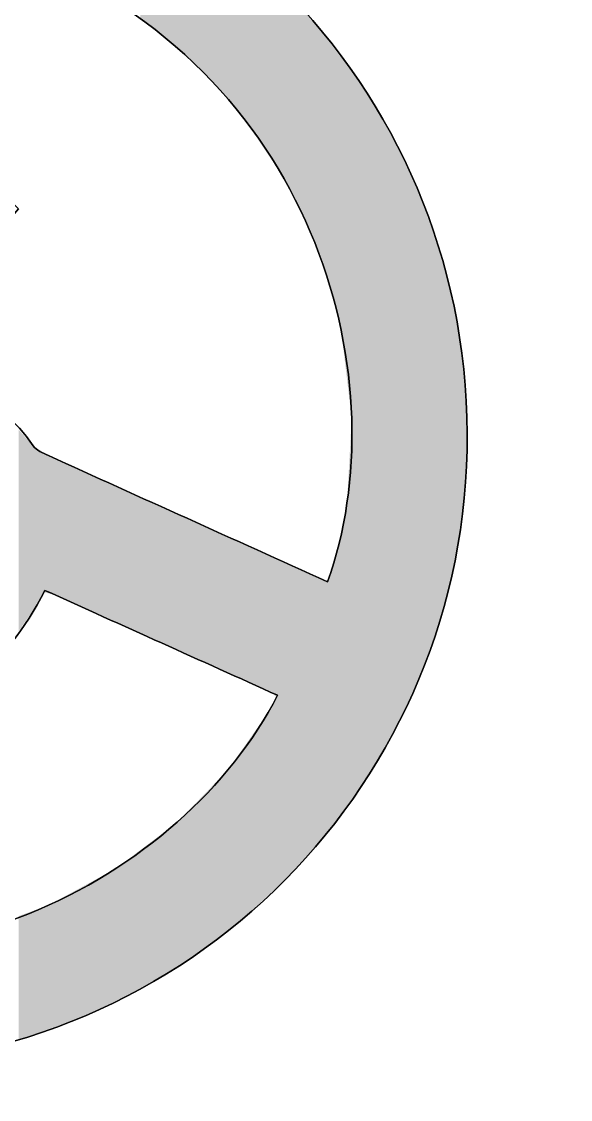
# Model space of a CAD drawing. Extents: x 0 to 338, y -185 to -55.
# Drawn here: x 323.65 to 327.53, y -67.36 to -59.75 of the extents above; entities that cross this region are included whole.
import ezdxf

# ---------------------------------------------------------------- set-up
doc = ezdxf.new("R2010")
doc.units = 0
doc.layers.add('CALQUE_1', color=7, linetype='CONTINUOUS')

# ---------------------------------------------------------------- blocks, each defined once
blk = doc.blocks.new('*U9')
at = {"layer": 'CALQUE_1', "color": 7}
for points in [[(324.4906, -59.734), (324.4906, -58.7609), (324.7367, -59.9255)], [(324.7367, -59.9255), (324.4906, -58.7609), (324.7367, -58.9103)], [(324.7367, -59.9255), (324.7367, -58.9103), (324.7498, -59.938)], [(324.7498, -59.938), (324.7367, -58.9103), (324.7498, -58.9183)], [(324.7498, -59.938), (324.7498, -58.9183), (324.8337, -60.0181)], [(324.8337, -60.0181), (324.7498, -58.9183), (324.8337, -58.9692)], [(324.8337, -60.0181), (324.8337, -58.9692), (324.8561, -60.0394)], [(324.8561, -60.0394), (324.8337, -58.9692), (324.8561, -58.9859)], [(324.8561, -60.0394), (324.8561, -58.9859), (324.9951, -60.1723)], [(324.9951, -60.1723), (324.8561, -58.9859), (324.9951, -59.0899)], [(324.9951, -60.1723), (324.9951, -59.0899), (325.1095, -60.3057)], [(325.1095, -60.3057), (324.9951, -59.0899), (325.1095, -59.1754)], [(325.1095, -60.3057), (325.1095, -59.1754), (325.153, -60.3564)], [(325.153, -60.3564), (325.1095, -59.1754), (325.153, -59.2079)], [(325.153, -60.3564), (325.153, -59.2079), (325.1754, -60.3826)], [(325.1754, -60.3826), (325.153, -59.2079), (325.1754, -59.2247)], [(325.1754, -60.3826), (325.1754, -59.2247), (325.1971, -60.4079)], [(325.1971, -60.4079), (325.1754, -59.2247), (325.1971, -59.2444)], [(325.1971, -60.4079), (325.1971, -59.2444), (325.2224, -60.4374)], [(325.2224, -60.4374), (325.1971, -59.2444), (325.2224, -59.2674)], [(325.2224, -60.4374), (325.2224, -59.2674), (325.332, -60.5938)], [(325.332, -60.5938), (325.2224, -59.2674), (325.332, -59.3671)], [(325.332, -60.5938), (325.332, -59.3671), (325.3939, -60.682)], [(325.3939, -60.682), (325.332, -59.3671), (325.3939, -59.4233)], [(325.3939, -60.682), (325.3939, -59.4233), (325.4189, -60.7177)], [(325.4189, -60.7177), (325.3939, -59.4233), (325.4189, -59.4461)], [(325.4189, -60.7177), (325.4189, -59.4461), (325.4216, -60.7224)], [(325.4216, -60.7224), (325.4189, -59.4461), (325.4216, -59.4485)], [(325.4216, -60.7224), (325.4216, -59.4485), (325.4521, -60.776)], [(325.4521, -60.776), (325.4216, -59.4485), (325.4521, -59.4762)], [(325.4521, -60.776), (325.4521, -59.4762), (325.4908, -60.8442)], [(325.4908, -60.8442), (325.4521, -59.4762), (325.4908, -59.5114)], [(325.4908, -60.8442), (325.4908, -59.5114), (325.5114, -60.8804)], [(325.5114, -60.8804), (325.4908, -59.5114), (325.5114, -59.5341)], [(325.5114, -60.8804), (325.5114, -59.5341), (325.5853, -61.0103)], [(325.5853, -61.0103), (325.5114, -59.5341), (325.5853, -59.6154)], [(325.5853, -61.0103), (325.5853, -59.6154), (325.7221, -61.3122)], [(325.7221, -61.3122), (325.5853, -59.6154), (325.7221, -59.766)], [(325.7221, -61.3122), (325.7221, -59.766), (325.7777, -61.4713)], [(325.7777, -61.4713), (325.7221, -59.766), (325.7777, -59.8271)], [(325.7777, -61.4713), (325.7777, -59.8271), (325.7969, -61.5263)], [(325.7969, -61.5263), (325.7777, -59.8271), (325.7969, -59.8528)], [(325.7969, -61.5263), (325.7969, -59.8528), (325.8128, -61.5717)], [(325.8128, -61.5717), (325.7969, -59.8528), (325.8128, -59.874)], [(325.8128, -61.5717), (325.8128, -59.874), (325.8298, -61.6205)], [(325.8298, -61.6205), (325.8128, -59.874), (325.8298, -59.8968)], [(325.8298, -61.6205), (325.8298, -59.8968), (325.8941, -61.8739)], [(325.8941, -61.8739), (325.8298, -59.8968), (325.8941, -59.9829)], [(325.8941, -61.8739), (325.8941, -59.9829), (325.9089, -61.9322)], [(325.9089, -61.9322), (325.8941, -59.9829), (325.9089, -60.0026)], [(325.9089, -61.9322), (325.9089, -60.0026), (325.9501, -62.275)], [(325.9501, -62.275), (325.9089, -60.0026), (325.9501, -60.0577)], [(325.9501, -62.275), (325.9501, -60.0577), (325.9835, -62.5538)], [(325.9835, -62.5538), (325.9501, -60.0577), (325.9835, -60.1024)], [(325.9835, -65.2441), (325.9835, -60.1024), (326.0338, -65.1763)], [(326.0338, -65.1763), (325.9835, -60.1024), (326.0338, -60.1695)], [(326.0338, -65.1763), (326.0338, -60.1695), (326.0513, -65.1526)], [(326.0513, -65.1526), (326.0338, -60.1695), (326.0513, -60.1984)], [(326.0513, -65.1526), (326.0513, -60.1984), (326.2568, -64.8108)], [(326.2568, -64.8108), (326.0513, -60.1984), (326.2568, -60.5365)], [(326.2568, -64.8108), (326.2568, -60.5365), (326.2724, -64.7849)], [(326.2724, -64.7849), (326.2568, -60.5365), (326.2724, -60.5687)], [(326.2724, -64.7849), (326.2724, -60.5687), (326.4447, -64.4229)], [(326.4447, -64.4229), (326.2724, -60.5687), (326.4447, -60.9258)], [(326.4447, -64.4229), (326.4447, -60.9258), (326.4579, -64.3953)], [(326.4579, -64.3953), (326.4447, -60.9258), (326.4579, -60.9616)], [(326.4579, -64.3953), (326.4579, -60.9616), (326.5951, -64.0148)], [(326.5951, -64.0148), (326.4579, -60.9616), (326.5951, -61.3351)], [(326.5951, -64.0148), (326.5951, -61.3351), (326.6056, -63.9858)], [(326.6056, -63.9858), (326.5951, -61.3351), (326.6056, -61.3754)], [(326.6056, -63.9858), (326.6056, -61.3754), (326.7059, -63.5881)], [(326.7059, -63.5881), (326.6056, -61.3754), (326.7059, -61.7624)], [(326.7059, -63.5881), (326.7059, -61.7624), (326.7133, -63.5589)], [(326.7133, -63.5589), (326.7059, -61.7624), (326.7133, -61.8096)], [(326.7133, -63.5589), (326.7133, -61.8096), (326.7748, -63.1429)], [(326.7748, -63.1429), (326.7133, -61.8096), (326.7748, -62.2053)], [(326.7748, -63.1429), (326.7748, -62.2053), (326.7787, -63.1168)], [(326.7787, -63.1168), (326.7748, -62.2053), (326.7787, -62.2764)], [(326.7787, -63.1168), (326.7787, -62.2764), (326.7996, -62.6616)], [(325.9835, -65.2441), (325.9501, -63.1533), (325.9835, -62.5538)], [(323.6316, -64.0554), (323.6316, -62.6338), (323.6726, -63.9971)], [(323.6726, -63.9971), (323.6316, -62.6338), (323.6726, -62.6792)], [(323.6726, -63.9971), (323.6726, -62.6792), (323.6955, -63.9646)], [(323.6955, -63.9646), (323.6726, -62.6792), (323.6955, -62.7046)], [(323.6955, -63.9646), (323.6955, -62.7046), (323.7338, -63.9102)], [(323.7338, -63.9102), (323.6955, -62.7046), (323.7338, -62.7469)], [(323.7338, -63.9102), (323.7338, -62.7469), (323.7629, -63.8688)], [(323.7629, -63.8688), (323.7338, -62.7469), (323.7629, -62.7656)], [(323.7629, -63.8688), (323.7629, -62.7656), (323.7692, -63.8568)], [(323.7692, -63.8568), (323.7629, -62.7656), (323.7692, -62.7697)], [(323.7692, -63.8568), (323.7692, -62.7697), (323.8095, -63.7806)], [(323.8095, -63.7806), (323.7692, -62.7697), (323.8095, -62.7955)], [(323.8095, -63.7806), (323.8095, -62.7955), (323.8415, -63.789)], [(323.8415, -63.789), (323.8095, -62.7955), (323.8415, -62.816)], [(323.8415, -63.789), (323.8415, -62.816), (323.8425, -63.7892)], [(323.8425, -63.7892), (323.8415, -62.816), (323.8425, -62.8164)], [(323.8425, -63.7892), (323.8425, -62.8164), (323.8937, -63.8027)], [(323.8937, -63.8027), (323.8425, -62.8164), (323.8937, -62.8396)], [(323.8937, -63.8027), (323.8937, -62.8396), (324.0746, -63.8842)], [(324.0746, -63.8842), (323.8937, -62.8396), (324.0746, -62.9214)], [(324.0746, -63.8842), (324.0746, -62.9214), (324.0801, -63.8867)], [(324.0801, -63.8867), (324.0746, -62.9214), (324.0801, -62.9238)], [(324.0801, -63.8867), (324.0801, -62.9238), (324.1031, -63.897)], [(324.1031, -63.897), (324.0801, -62.9238), (324.1031, -62.9342)], [(324.1031, -63.897), (324.1031, -62.9342), (324.1243, -63.9066)], [(324.1243, -63.9066), (324.1031, -62.9342), (324.1243, -62.9438)], [(324.1243, -63.9066), (324.1243, -62.9438), (324.3243, -63.9967)], [(324.3243, -63.9967), (324.1243, -62.9438), (324.3243, -63.0342)], [(324.3243, -63.9967), (324.3243, -63.0342), (324.4353, -64.0467)], [(324.4353, -64.0467), (324.3243, -63.0342), (324.4353, -63.0844)], [(324.4353, -64.0467), (324.4353, -63.0844), (324.4466, -64.0518)], [(324.4466, -64.0518), (324.4353, -63.0844), (324.4466, -63.0895)], [(324.4466, -64.0518), (324.4466, -63.0895), (324.4678, -64.0613)], [(324.4678, -64.0613), (324.4466, -63.0895), (324.4678, -63.0991)], [(324.4678, -64.0613), (324.4678, -63.0991), (324.4906, -64.0716)], [(324.4906, -64.0716), (324.4678, -63.0991), (324.4906, -63.1094)], [(324.4906, -64.0716), (324.4906, -63.1094), (324.7367, -64.1825)], [(324.7367, -64.1825), (324.4906, -63.1094), (324.7367, -63.2206)], [(325.9501, -65.2893), (325.9089, -63.3622), (325.9501, -63.1533)], [(325.9501, -65.2893), (325.9501, -63.1533), (325.9835, -65.2441)], [(324.7367, -64.1825), (324.7367, -63.2206), (324.7498, -64.1884)], [(324.7498, -64.1884), (324.7367, -63.2206), (324.7498, -63.2266)], [(324.7498, -64.1884), (324.7498, -63.2266), (324.8337, -64.2262)], [(324.8337, -64.2262), (324.7498, -63.2266), (324.8337, -63.2645)], [(324.8337, -64.2262), (324.8337, -63.2645), (324.8561, -64.2362)], [(324.8561, -64.2362), (324.8337, -63.2645), (324.8561, -63.2746)], [(324.8561, -64.2362), (324.8561, -63.2746), (324.9951, -64.2989)], [(324.9951, -64.2989), (324.8561, -63.2746), (324.9951, -63.3374)], [(324.9951, -64.2989), (324.9951, -63.3374), (325.1095, -64.3504)], [(325.1095, -64.3504), (324.9951, -63.3374), (325.1095, -63.3891)], [(325.9089, -65.3448), (325.8941, -63.4374), (325.9089, -63.3622)], [(325.9089, -65.3448), (325.9089, -63.3622), (325.9501, -65.2893)], [(325.1095, -64.3504), (325.1095, -63.3891), (325.153, -64.37)], [(325.153, -64.37), (325.1095, -63.3891), (325.153, -63.4088)], [(325.153, -64.37), (325.153, -63.4088), (325.1754, -64.3801)], [(325.1754, -64.3801), (325.153, -63.4088), (325.1754, -63.4189)], [(325.1754, -64.3801), (325.1754, -63.4189), (325.1971, -64.3899)], [(325.1971, -64.3899), (325.1754, -63.4189), (325.1971, -63.4287)], [(325.1971, -64.3899), (325.1971, -63.4287), (325.2224, -64.4013)], [(325.2224, -64.4013), (325.1971, -63.4287), (325.2224, -63.4401)], [(325.2224, -64.4013), (325.2224, -63.4401), (325.332, -64.4507)], [(325.332, -64.4507), (325.2224, -63.4401), (325.332, -63.4897)], [(325.8941, -65.3648), (325.8298, -63.6505), (325.8941, -63.4374)], [(325.8941, -65.3648), (325.8941, -63.4374), (325.9089, -65.3448)], [(325.332, -64.4507), (325.332, -63.4897), (325.3939, -64.4785)], [(325.3939, -64.4785), (325.332, -63.4897), (325.3939, -63.5177)], [(325.3939, -64.4785), (325.3939, -63.5177), (325.4189, -64.4898)], [(325.4189, -64.4898), (325.3939, -63.5177), (325.4189, -63.529)], [(325.4189, -64.4898), (325.4189, -63.529), (325.4216, -64.491)], [(325.4216, -64.491), (325.4189, -63.529), (325.4216, -63.5302)], [(325.4216, -64.491), (325.4216, -63.5302), (325.4521, -64.5235)], [(325.4521, -64.5235), (325.4216, -63.5302), (325.4521, -63.544)], [(325.4521, -65.8673), (325.4521, -63.544), (325.4908, -65.8318)], [(325.4908, -65.8318), (325.4521, -63.544), (325.4908, -63.5615)], [(325.4908, -65.8318), (325.4908, -63.5615), (325.5114, -65.8129)], [(325.5114, -65.8129), (325.4908, -63.5615), (325.5114, -63.5708)], [(325.5114, -65.8129), (325.5114, -63.5708), (325.5853, -65.7309)], [(325.5853, -65.7309), (325.5114, -63.5708), (325.5853, -63.6042)], [(325.5853, -65.7309), (325.5853, -63.6042), (325.7221, -65.5791)], [(325.7221, -65.5791), (325.5853, -63.6042), (325.7221, -63.666)], [(325.7221, -65.5791), (325.7221, -63.666), (325.7777, -65.5174)], [(325.7777, -65.5174), (325.7221, -63.666), (325.7777, -63.6912)], [(325.8298, -65.4516), (325.8128, -63.707), (325.8298, -63.6505)], [(325.8298, -65.4516), (325.8298, -63.6505), (325.8941, -65.3648)], [(325.7777, -65.5174), (325.7777, -63.6912), (325.7969, -65.496)], [(325.7969, -65.496), (325.7777, -63.6912), (325.7969, -63.6998)], [(325.7969, -65.496), (325.7969, -63.6998), (325.8128, -65.4747)], [(325.8128, -65.4747), (325.7969, -63.6998), (325.8128, -63.707)], [(325.8128, -65.4747), (325.8128, -63.707), (325.8298, -65.4516)], [(325.4189, -65.8978), (325.3939, -64.6293), (325.4189, -64.5838)], [(325.4216, -65.8953), (325.4189, -64.5838), (325.4216, -64.579)], [(325.4189, -65.8978), (325.4189, -64.5838), (325.4216, -65.8953)], [(325.4521, -65.8673), (325.4216, -64.579), (325.4521, -64.5235)], [(325.4216, -65.8953), (325.4216, -64.579), (325.4521, -65.8673)], [(325.3939, -65.9207), (325.332, -64.7175), (325.3939, -64.6293)], [(325.3939, -65.9207), (325.3939, -64.6293), (325.4189, -65.8978)], [(325.332, -65.9774), (325.2224, -64.8741), (325.332, -64.7175)], [(325.332, -65.9774), (325.332, -64.7175), (325.3939, -65.9207)], [(325.2224, -66.0779), (325.1971, -64.9102), (325.2224, -64.8741)], [(325.2224, -66.0779), (325.2224, -64.8741), (325.332, -65.9774)], [(325.153, -66.1344), (325.1095, -65.0352), (325.153, -64.9732)], [(325.1754, -66.1174), (325.153, -64.9732), (325.1754, -64.9411)], [(325.153, -66.1344), (325.153, -64.9732), (325.1754, -66.1174)], [(325.1971, -66.1011), (325.1754, -64.9411), (325.1971, -64.9102)], [(325.1754, -66.1174), (325.1754, -64.9411), (325.1971, -66.1011)], [(325.1971, -66.1011), (325.1971, -64.9102), (325.2224, -66.0779)], [(325.1095, -66.1671), (324.9951, -65.1528), (325.1095, -65.0352)], [(325.1095, -66.1671), (325.1095, -65.0352), (325.153, -66.1344)], [(324.9951, -66.2534), (324.8561, -65.2958), (324.9951, -65.1528)], [(324.9951, -66.2534), (324.9951, -65.1528), (325.1095, -66.1671)], [(324.8337, -66.372), (324.7498, -65.4051), (324.8337, -65.3188)], [(324.8561, -66.3583), (324.8337, -65.3188), (324.8561, -65.2958)], [(324.8337, -66.372), (324.8337, -65.3188), (324.8561, -66.3583)], [(324.8561, -66.3583), (324.8561, -65.2958), (324.9951, -66.2534)], [(324.7367, -66.4314), (324.4906, -65.6014), (324.7367, -65.415)], [(324.7498, -66.4234), (324.7367, -65.415), (324.7498, -65.4051)], [(324.7367, -66.4314), (324.7367, -65.415), (324.7498, -66.4234)], [(324.7498, -66.4234), (324.7498, -65.4051), (324.8337, -66.372)], [(324.4353, -66.6091), (324.3243, -65.7274), (324.4353, -65.6433)], [(324.4466, -66.6036), (324.4353, -65.6433), (324.4466, -65.6347)], [(324.4353, -66.6091), (324.4353, -65.6433), (324.4466, -66.6036)], [(324.4678, -66.5933), (324.4466, -65.6347), (324.4678, -65.6187)], [(324.4466, -66.6036), (324.4466, -65.6347), (324.4678, -66.5933)], [(324.4906, -66.5822), (324.4678, -65.6187), (324.4906, -65.6014)], [(324.4678, -66.5933), (324.4678, -65.6187), (324.4906, -66.5822)], [(324.4906, -66.5822), (324.4906, -65.6014), (324.7367, -66.4314)], [(324.3243, -66.6631), (324.1243, -65.8366), (324.3243, -65.7274)], [(324.3243, -66.6631), (324.3243, -65.7274), (324.4353, -66.6091)], [(324.0746, -66.7811), (323.8937, -65.9625), (324.0746, -65.8637)], [(324.0801, -66.7791), (324.0746, -65.8637), (324.0801, -65.8607)], [(324.0746, -66.7811), (324.0746, -65.8637), (324.0801, -66.7791)], [(324.1031, -66.7706), (324.0801, -65.8607), (324.1031, -65.8482)], [(324.0801, -66.7791), (324.0801, -65.8607), (324.1031, -66.7706)], [(324.1243, -66.7603), (324.1031, -65.8482), (324.1243, -65.8366)], [(324.1031, -66.7706), (324.1031, -65.8482), (324.1243, -66.7603)], [(324.1243, -66.7603), (324.1243, -65.8366), (324.3243, -66.6631)], [(323.8937, -66.848), (323.8425, -65.9905), (323.8937, -65.9625)], [(323.8937, -66.848), (323.8937, -65.9625), (324.0746, -66.7811)], [(323.6955, -66.9213), (323.6726, -66.0522), (323.6955, -66.0439)], [(323.7338, -66.9072), (323.6955, -66.0439), (323.7338, -66.03)], [(323.6955, -66.9213), (323.6955, -66.0439), (323.7338, -66.9072)], [(323.7629, -66.8964), (323.7338, -66.03), (323.7629, -66.0194)], [(323.7338, -66.9072), (323.7338, -66.03), (323.7629, -66.8964)], [(323.7692, -66.8941), (323.7629, -66.0194), (323.7692, -66.0171)], [(323.7629, -66.8964), (323.7629, -66.0194), (323.7692, -66.8941)], [(323.8095, -66.8792), (323.7692, -66.0171), (323.8095, -66.0025)], [(323.7692, -66.8941), (323.7692, -66.0171), (323.8095, -66.8792)], [(323.8415, -66.8673), (323.8095, -66.0025), (323.8415, -65.9908)], [(323.8095, -66.8792), (323.8095, -66.0025), (323.8415, -66.8673)], [(323.8425, -66.867), (323.8415, -65.9908), (323.8425, -65.9905)], [(323.8415, -66.8673), (323.8415, -65.9908), (323.8425, -66.867)], [(323.8425, -66.867), (323.8425, -65.9905), (323.8937, -66.848)], [(323.6726, -66.9273), (323.6316, -66.0672), (323.6726, -66.0522)], [(323.6316, -66.9379), (323.6316, -66.0672), (323.6726, -66.9273)], [(323.6726, -66.9273), (323.6726, -66.0522), (323.6955, -66.9213)]]:
    blk.add_solid(points, dxfattribs=at)
blk = doc.blocks.new('BLOCK_4')
at = {"layer": 'CALQUE_1'}
for points, knots in [([(337.7377, -68.2852), (337.6439, -68.2813), (337.5501, -68.2739), (337.4564, -68.2739), (327.1399, -68.2735), (316.8235, -68.2743), (306.5071, -68.2689), (306.3157, -68.2688), (306.2117, -68.333), (306.1045, -68.4837), (304.9421, -70.1185), (303.3681, -71.1357), (301.3814, -71.3847), (298.5954, -71.7339), (296.3477, -70.7326), (294.6796, -68.4649), (294.5784, -68.3273), (294.4835, -68.2617), (294.3107, -68.2697), (293.9569, -68.286), (293.6021, -68.2813), (293.2477, -68.2852), (293.2477, -63.7536), (293.2477, -59.222), (293.2477, -54.6883), (308.0777, -54.6883), (322.9077, -54.6883), (337.7377, -54.6883), (337.7377, -59.222), (337.7377, -63.7536), (337.7377, -68.2852)], [0, 0, 0, 0, 1, 1, 1, 2, 2, 2, 3, 3, 3, 4, 4, 4, 5, 5, 5, 6, 6, 6, 7, 7, 7, 8, 8, 8, 9, 9, 9, 10, 10, 10, 10]), ([(322.3544, -58.2153), (319.8825, -58.2219), (317.9043, -60.2103), (317.9094, -62.6832), (317.9145, -65.157), (319.898, -67.1294), (322.3755, -67.1243), (324.8283, -67.1194), (326.8105, -65.1199), (326.7996, -62.6616), (326.7888, -60.196), (324.8021, -58.2089), (322.3544, -58.2153)], [0, 0, 0, 0, 1, 1, 1, 2, 2, 2, 3, 3, 3, 4, 4, 4, 4]), ([(322.3544, -58.2153), (324.8021, -58.2089), (326.7888, -60.196), (326.7996, -62.6616), (326.8105, -65.1199), (324.8283, -67.1194), (322.3755, -67.1243), (319.898, -67.1294), (317.9145, -65.157), (317.9094, -62.6832), (317.9043, -60.2103), (319.8825, -58.2219), (322.3544, -58.2153)], [0, 0, 0, 0, 1, 1, 1, 2, 2, 2, 3, 3, 3, 4, 4, 4, 4]), ([(325.8128, -63.707), (326.3138, -62.3127), (325.7512, -60.1763), (323.7692, -59.3239), (321.9018, -58.5209), (319.977, -59.4835), (319.2917, -60.7663), (319.8634, -61.0237), (320.4343, -61.2807), (321.0278, -61.5479), (321.1351, -60.9568), (321.5461, -60.7256), (322.0722, -60.6218), (322.0722, -60.3793), (322.0722, -60.1581), (322.0722, -59.9314), (322.2195, -59.9314), (322.3449, -59.9314), (322.4908, -59.9314), (322.4908, -60.1693), (322.4908, -60.3909), (322.4908, -60.6181), (322.9152, -60.6785), (323.3215, -60.739), (323.6316, -61.0748), (323.4708, -61.2522), (323.3213, -61.4171), (323.1659, -61.5887), (322.8425, -61.3416), (322.486, -61.2963), (322.1092, -61.3752), (321.969, -61.4046), (321.8192, -61.4749), (321.8442, -61.6365), (321.8606, -61.7422), (321.9578, -61.8743), (322.0544, -61.9208), (322.2673, -62.0234), (322.5017, -62.0828), (322.7293, -62.1534), (323.1115, -62.2719), (323.4924, -62.389), (323.7338, -62.7469), (323.7557, -62.7795), (323.8027, -62.7984), (323.8415, -62.816), (324.4931, -63.1114), (325.1453, -63.4056), (325.8128, -63.707)], [0, 0, 0, 0, 1, 1, 1, 2, 2, 2, 3, 3, 3, 4, 4, 4, 5, 5, 5, 6, 6, 6, 7, 7, 7, 8, 8, 8, 9, 9, 9, 10, 10, 10, 11, 11, 11, 12, 12, 12, 13, 13, 13, 14, 14, 14, 15, 15, 15, 16, 16, 16, 16]), ([(325.8128, -63.707), (325.1453, -63.4056), (324.4931, -63.1114), (323.8415, -62.816), (323.8027, -62.7984), (323.7557, -62.7795), (323.7338, -62.7469), (323.4924, -62.389), (323.1115, -62.2719), (322.7293, -62.1534), (322.5017, -62.0828), (322.2673, -62.0234), (322.0544, -61.9208), (321.9578, -61.8743), (321.8606, -61.7422), (321.8442, -61.6365), (321.8192, -61.4749), (321.969, -61.4046), (322.1092, -61.3752), (322.486, -61.2963), (322.8425, -61.3416), (323.1659, -61.5887), (323.3213, -61.4171), (323.4708, -61.2522), (323.6316, -61.0748), (323.3215, -60.739), (322.9152, -60.6785), (322.4908, -60.6181), (322.4908, -60.3909), (322.4908, -60.1693), (322.4908, -59.9314), (322.3449, -59.9314), (322.2195, -59.9314), (322.0722, -59.9314), (322.0722, -60.1581), (322.0722, -60.3793), (322.0722, -60.6218), (321.5461, -60.7256), (321.1351, -60.9568), (321.0278, -61.5479), (320.4343, -61.2807), (319.8634, -61.0237), (319.2917, -60.7663), (319.977, -59.4835), (321.9018, -58.5209), (323.7692, -59.3239), (325.7512, -60.1763), (326.3138, -62.3127), (325.8128, -63.707)], [0, 0, 0, 0, 1, 1, 1, 2, 2, 2, 3, 3, 3, 4, 4, 4, 5, 5, 5, 6, 6, 6, 7, 7, 7, 8, 8, 8, 9, 9, 9, 10, 10, 10, 11, 11, 11, 12, 12, 12, 13, 13, 13, 14, 14, 14, 15, 15, 15, 16, 16, 16, 16]), ([(318.9111, -61.5558), (318.3477, -63.1314), (319.0431, -65.257), (321.0092, -66.0495), (322.9063, -66.8142), (324.7928, -65.8082), (325.46, -64.5083), (324.9141, -64.2624), (324.3691, -64.0168), (323.8159, -63.7676), (323.5436, -64.3229), (323.1061, -64.6251), (322.4812, -64.6878), (322.4812, -64.8989), (322.4812, -65.1051), (322.4812, -65.3144), (322.3304, -65.3144), (322.2052, -65.3144), (322.0573, -65.3144), (322.0573, -65.0846), (322.0573, -64.8707), (322.0573, -64.6585), (321.6102, -64.5518), (321.1691, -64.4812), (320.8598, -64.089), (321.0468, -63.9168), (321.2241, -63.7536), (321.3922, -63.5989), (321.8223, -63.9464), (322.2786, -64.0012), (322.7677, -63.8796), (322.9443, -63.8357), (322.9885, -63.6952), (323.0084, -63.5333), (323.0273, -63.379), (322.9117, -63.3607), (322.8157, -63.3173), (322.3678, -63.115), (321.9201, -62.9124), (321.4721, -62.7104), (320.6231, -62.3274), (319.774, -61.9448), (318.9111, -61.5558)], [0, 0, 0, 0, 1, 1, 1, 2, 2, 2, 3, 3, 3, 4, 4, 4, 5, 5, 5, 6, 6, 6, 7, 7, 7, 8, 8, 8, 9, 9, 9, 10, 10, 10, 11, 11, 11, 12, 12, 12, 13, 13, 13, 14, 14, 14, 14]), ([(318.9111, -61.5558), (319.774, -61.9448), (320.6231, -62.3274), (321.4721, -62.7104), (321.9201, -62.9124), (322.3678, -63.115), (322.8157, -63.3173), (322.9117, -63.3607), (323.0273, -63.379), (323.0084, -63.5333), (322.9885, -63.6952), (322.9443, -63.8357), (322.7677, -63.8796), (322.2786, -64.0012), (321.8223, -63.9464), (321.3922, -63.5989), (321.2241, -63.7536), (321.0468, -63.9168), (320.8598, -64.089), (321.1691, -64.4812), (321.6102, -64.5518), (322.0573, -64.6585), (322.0573, -64.8707), (322.0573, -65.0846), (322.0573, -65.3144), (322.2052, -65.3144), (322.3304, -65.3144), (322.4812, -65.3144), (322.4812, -65.1051), (322.4812, -64.8989), (322.4812, -64.6878), (323.1061, -64.6251), (323.5436, -64.3229), (323.8159, -63.7676), (324.3691, -64.0168), (324.9141, -64.2624), (325.46, -64.5083), (324.7928, -65.8082), (322.9063, -66.8142), (321.0092, -66.0495), (319.0431, -65.257), (318.3477, -63.1314), (318.9111, -61.5558)], [0, 0, 0, 0, 1, 1, 1, 2, 2, 2, 3, 3, 3, 4, 4, 4, 5, 5, 5, 6, 6, 6, 7, 7, 7, 8, 8, 8, 9, 9, 9, 10, 10, 10, 11, 11, 11, 12, 12, 12, 13, 13, 13, 14, 14, 14, 14])]:
    blk.add_open_spline(points, degree=3, knots=knots, dxfattribs=at)
at = {"layer": 'CALQUE_1', "color": 7}
blk.add_blockref('*U9', (0, 0), dxfattribs=at)
blk = doc.blocks.new('BLOCK_3')
at = {"layer": 'CALQUE_1'}
blk.add_blockref('BLOCK_4', (0, 0), dxfattribs=at)
blk = doc.blocks.new('BLOCK_2')
at = {"layer": 'CALQUE_1'}
blk.add_blockref('BLOCK_3', (0, 0), dxfattribs=at)

msp = doc.modelspace()

# ---------------------------------------------------------------- block references
at = {"layer": 'CALQUE_1'}
msp.add_blockref('BLOCK_2', (0, 0), dxfattribs=at)

doc.saveas('drawing.dxf')
